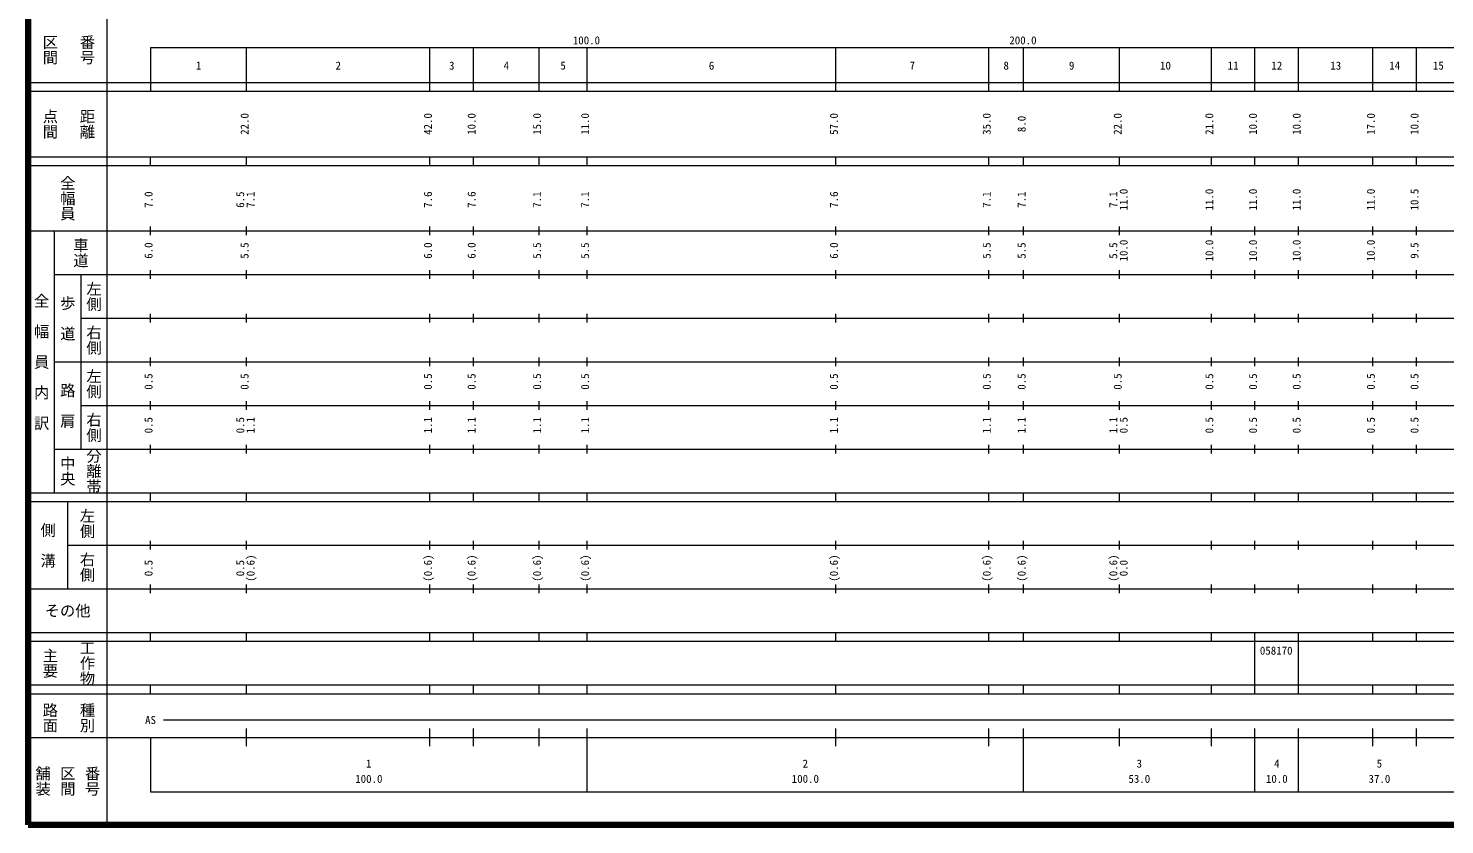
# Model space of a CAD drawing. Units: millimetres, scale not verified. Extents: x 40000 to 680003, y 20000 to 380002.
# Drawn here: x 40000 to 364454, y 20000 to 202410 of the extents above; entities that cross this region are included whole.
import ezdxf
from ezdxf.enums import TextEntityAlignment as Align

# ---------------------------------------------------------------- set-up
doc = ezdxf.new("R2010")
doc.units = ezdxf.units.MM
doc.header["$LTSCALE"] = 1000
doc.layers.add('M-TTL', color=2, linetype='Continuous', lineweight=140)
doc.layers.add('M-TTL-BAND', color=7, linetype='Continuous', lineweight=13)
doc.styles.add('@ＭＳ ゴシック', font='')
doc.styles.add('ＭＳ ゴシック', font='')
doc.styles.get('@ＭＳ ゴシック').set_extended_font_data('@MS Gothic')
doc.styles.get('ＭＳ ゴシック').set_extended_font_data('MS Gothic')

msp = doc.modelspace()

# ---------------------------------------------------------------- linework, layer by layer
at = {"layer": 'M-TTL'}
for p, q in [((40000, 380002), (40000, 20000)), ((40000, 20000), (680003, 20000))]:
    msp.add_line(p, q, dxfattribs=at)
at = {"layer": 'M-TTL-BAND'}
for p, q in [((58000, 370002), (58000, 20000)), ((68000, 198001), (579003, 198001)), ((68000, 198001), (68000, 188001)), ((90000, 188001), (90000, 198001)), ((132001, 188001), (132001, 198001)), ((142001, 188001), (142001, 198001)), ((157001, 188001), (157001, 198001)), ((168001, 188001), (168001, 198001)), ((225001, 188001), (225001, 198001)), ((260001, 188001), (260001, 198001)), ((268001, 188001), (268001, 198001)), ((290001, 188001), (290001, 198001)), ((311001, 188001), (311001, 198001)), ((321001, 188001), (321001, 198001)), ((331001, 188001), (331001, 198001)), ((348002, 188001), (348002, 198001)), ((358002, 188001), (358002, 198001)), ((40000, 190001), (579003, 190001)), ((40000, 188001), (579003, 188001)), ((40000, 173001), (579003, 173001)), ((68000, 171001), (68000, 173001)), ((90000, 171001), (90000, 173001)), ((132001, 171001), (132001, 173001)), ((142001, 171001), (142001, 173001)), ((157001, 171001), (157001, 173001)), ((168001, 171001), (168001, 173001)), ((225001, 171001), (225001, 173001)), ((260001, 171001), (260001, 173001)), ((268001, 171001), (268001, 173001)), ((290001, 171001), (290001, 173001)), ((311001, 171001), (311001, 173001)), ((321001, 171001), (321001, 173001)), ((331001, 171001), (331001, 173001)), ((348002, 171001), (348002, 173001)), ((358002, 171001), (358002, 173001)), ((40000, 171001), (579003, 171001)), ((40000, 156001), (579003, 156001)), ((46000, 96000), (46000, 156001)), ((68000, 155001), (68000, 157001)), ((90000, 155001), (90000, 157001)), ((132001, 155001), (132001, 157001)), ((142001, 155001), (142001, 157001)), ((157001, 155001), (157001, 157001)), ((168001, 155001), (168001, 157001)), ((225001, 155001), (225001, 157001)), ((260001, 155001), (260001, 157001)), ((268001, 155001), (268001, 157001)), ((290001, 155001), (290001, 157001)), ((311001, 155001), (311001, 157001)), ((321001, 155001), (321001, 157001)), ((331001, 155001), (331001, 157001)), ((348002, 155001), (348002, 157001)), ((358002, 155001), (358002, 157001)), ((68000, 145001), (68000, 147001)), ((90000, 145001), (90000, 147001)), ((132001, 145001), (132001, 147001)), ((142001, 145001), (142001, 147001)), ((157001, 145001), (157001, 147001)), ((168001, 145001), (168001, 147001)), ((225001, 145001), (225001, 147001)), ((260001, 145001), (260001, 147001)), ((268001, 145001), (268001, 147001)), ((290001, 145001), (290001, 147001)), ((311001, 145001), (311001, 147001)), ((321001, 145001), (321001, 147001)), ((331001, 145001), (331001, 147001)), ((348002, 145001), (348002, 147001)), ((358002, 145001), (358002, 147001)), ((46000, 146001), (579003, 146001)), ((52000, 146001), (52000, 106000)), ((68000, 135001), (68000, 137001)), ((90000, 135001), (90000, 137001)), ((132001, 135001), (132001, 137001)), ((142001, 135001), (142001, 137001)), ((157001, 135001), (157001, 137001)), ((168001, 135001), (168001, 137001)), ((225001, 135001), (225001, 137001)), ((260001, 135001), (260001, 137001)), ((268001, 135001), (268001, 137001)), ((290001, 135001), (290001, 137001)), ((311001, 135001), (311001, 137001)), ((321001, 135001), (321001, 137001)), ((331001, 135001), (331001, 137001)), ((348002, 135001), (348002, 137001)), ((358002, 135001), (358002, 137001)), ((52000, 136001), (579003, 136001)), ((68000, 125001), (68000, 127001)), ((90000, 125001), (90000, 127001)), ((132001, 125001), (132001, 127001)), ((142001, 125001), (142001, 127001)), ((157001, 125001), (157001, 127001)), ((168001, 125001), (168001, 127001)), ((225001, 125001), (225001, 127001)), ((260001, 125001), (260001, 127001)), ((268001, 125001), (268001, 127001)), ((290001, 125001), (290001, 127001)), ((311001, 125001), (311001, 127001)), ((321001, 125001), (321001, 127001)), ((331001, 125001), (331001, 127001)), ((348002, 125001), (348002, 127001)), ((358002, 125001), (358002, 127001)), ((46000, 126001), (579003, 126001)), ((68000, 115000), (68000, 117000)), ((90000, 115001), (90000, 117001)), ((132001, 115001), (132001, 117001)), ((142001, 115001), (142001, 117001)), ((157001, 115001), (157001, 117001)), ((168001, 115001), (168001, 117001)), ((225001, 115001), (225001, 117001)), ((260001, 115001), (260001, 117001)), ((268001, 115001), (268001, 117001)), ((290001, 115001), (290001, 117001)), ((311001, 115001), (311001, 117001)), ((321001, 115001), (321001, 117001)), ((331001, 115001), (331001, 117001)), ((348002, 115001), (348002, 117001)), ((358002, 115001), (358002, 117001)), ((52000, 116000), (579003, 116000)), ((46000, 106000), (579003, 106000)), ((68000, 105000), (68000, 107000)), ((90000, 105000), (90000, 107000)), ((132001, 105000), (132001, 107000)), ((142001, 105000), (142001, 107000)), ((157001, 105000), (157001, 107000)), ((168001, 105000), (168001, 107000)), ((225001, 105000), (225001, 107000)), ((260001, 105000), (260001, 107000)), ((268001, 105000), (268001, 107000)), ((290001, 105000), (290001, 107000)), ((311001, 105000), (311001, 107000)), ((321001, 105000), (321001, 107000)), ((331001, 105000), (331001, 107000)), ((348002, 105000), (348002, 107000)), ((358002, 105000), (358002, 107000)), ((40000, 96000), (579003, 96000)), ((68000, 94000), (68000, 96000)), ((90000, 94000), (90000, 96000)), ((132001, 94000), (132001, 96000)), ((142001, 94000), (142001, 96000)), ((157001, 94000), (157001, 96000)), ((168001, 94000), (168001, 96000)), ((225001, 94000), (225001, 96000)), ((260001, 94000), (260001, 96000)), ((268001, 94000), (268001, 96000)), ((290001, 94000), (290001, 96000)), ((311001, 94000), (311001, 96000)), ((321001, 94000), (321001, 96000)), ((331001, 94000), (331001, 96000)), ((348002, 94000), (348002, 96000)), ((358002, 94000), (358002, 96000)), ((40000, 94000), (579003, 94000)), ((49000, 94000), (49000, 74000)), ((68000, 83000), (68000, 85000)), ((90000, 83000), (90000, 85000)), ((132001, 83000), (132001, 85000)), ((142001, 83000), (142001, 85000)), ((157001, 83000), (157001, 85000)), ((168001, 83000), (168001, 85000)), ((225001, 83000), (225001, 85000)), ((260001, 83000), (260001, 85000)), ((268001, 83000), (268001, 85000)), ((290001, 83000), (290001, 85000)), ((311001, 83000), (311001, 85000)), ((321001, 83000), (321001, 85000)), ((331001, 83000), (331001, 85000)), ((348002, 83000), (348002, 85000)), ((358002, 83000), (358002, 85000)), ((49000, 84000), (579003, 84000)), ((68000, 73000), (68000, 75000)), ((90000, 73000), (90000, 75000)), ((132001, 73000), (132001, 75000)), ((142001, 73000), (142001, 75000)), ((157001, 73000), (157001, 75000)), ((168001, 73000), (168001, 75000)), ((225001, 73000), (225001, 75000)), ((260001, 73000), (260001, 75000)), ((268001, 73000), (268001, 75000)), ((290001, 73000), (290001, 75000)), ((311001, 73000), (311001, 75000)), ((321001, 73000), (321001, 75000)), ((331001, 73000), (331001, 75000)), ((348002, 73000), (348002, 75000)), ((358002, 73000), (358002, 75000)), ((40000, 74000), (579003, 74000)), ((40000, 64000), (579003, 64000)), ((40000, 62000), (579003, 62000)), ((68000, 62000), (68000, 64000)), ((90000, 62000), (90000, 64000)), ((132001, 62000), (132001, 64000)), ((142001, 62000), (142001, 64000)), ((157001, 62000), (157001, 64000)), ((168001, 62000), (168001, 64000)), ((225001, 62000), (225001, 64000)), ((260001, 62000), (260001, 64000)), ((268001, 62000), (268001, 64000)), ((290001, 62000), (290001, 64000)), ((311001, 62000), (311001, 64000)), ((321001, 62000), (321001, 64000)), ((321001, 52000), (321001, 62000)), ((331001, 62000), (331001, 64000)), ((331001, 52000), (331001, 62000)), ((348002, 62000), (348002, 64000)), ((358002, 62000), (358002, 64000)), ((40000, 52000), (579003, 52000)), ((68000, 50000), (68000, 52000)), ((90000, 50000), (90000, 52000)), ((132001, 50000), (132001, 52000)), ((142001, 50000), (142001, 52000)), ((157001, 50000), (157001, 52000)), ((168001, 50000), (168001, 52000)), ((225001, 50000), (225001, 52000)), ((260001, 50000), (260001, 52000)), ((268001, 50000), (268001, 52000)), ((290001, 50000), (290001, 52000)), ((311001, 50000), (311001, 52000)), ((321001, 50000), (321001, 52000)), ((331001, 50000), (331001, 52000)), ((348002, 50000), (348002, 52000)), ((358002, 50000), (358002, 52000)), ((40000, 50000), (579003, 50000)), ((71000, 44000), (545002, 44000)), ((40000, 40000), (579003, 40000)), ((68000, 40000), (68000, 27500)), ((90000, 38000), (90000, 42000)), ((132001, 38000), (132001, 42000)), ((142001, 38000), (142001, 42000)), ((157001, 38000), (157001, 42000)), ((168001, 27500), (168001, 42000)), ((225001, 38000), (225001, 42000)), ((260001, 38000), (260001, 42000)), ((268001, 27500), (268001, 42000)), ((290001, 38000), (290001, 42000)), ((311001, 38000), (311001, 42000)), ((321001, 27500), (321001, 42000)), ((331001, 27500), (331001, 42000)), ((348002, 38000), (348002, 42000)), ((358002, 38000), (358002, 42000)), ((68000, 27500), (579003, 27500))]:
    msp.add_line(p, q, dxfattribs=at)

# ---------------------------------------------------------------- texts
at = {"layer": 'M-TTL-BAND', "style": '@ＭＳ ゴシック'}
for s, p in [('区間', (45000, 197501)), ('番号', (53500, 197501)), ('点間', (45000, 180501)), ('距離', (53500, 180501)), ('全幅員', (49000, 163501)), ('車道', (52000, 151001)), ('左側', (55000, 141001)), ('全\u3000幅\u3000員\u3000内\u3000訳', (43000, 126001)), ('歩\u3000道', (49000, 136001)), ('右側', (55000, 131001)), ('左側', (55000, 121000)), ('路\u3000肩', (49000, 116000)), ('右側', (55000, 111000)), ('中央', (49000, 101000)), ('分離帯', (55000, 101000)), ('左側', (53500, 89000)), ('側\u3000溝', (44500, 84000)), ('右側', (53500, 79000)), ('工作物', (53500, 57000)), ('主要', (45000, 57000)), ('路面', (45000, 44500)), ('種別', (53500, 44500)), ('舗装', (43334, 30000)), ('区間', (49000, 30000)), ('番号', (54667, 30000))]:
    msp.add_text(s, height=2566, rotation=270, dxfattribs=at).set_placement(p, align=Align.MIDDLE_CENTER)
at = {"layer": 'M-TTL-BAND', "style": 'ＭＳ ゴシック'}
for s, p in [('100.0', (167845, 198195)), ('200.0', (267846, 198195)), ('1', (79000, 192406)), ('2', (111000, 192406)), ('3', (137001, 192406)), ('4', (149501, 192406)), ('5', (162501, 192406)), ('6', (196501, 192406)), ('7', (242501, 192406)), ('8', (264001, 192406)), ('9', (279001, 192406)), ('10', (300501, 192406)), ('11', (316001, 192406)), ('12', (326001, 192406)), ('13', (339501, 192406)), ('14', (353002, 192406)), ('15', (363002, 192406)), ('AS', (68000, 42500)), ('1', (118001, 32523)), ('2', (218001, 32523)), ('3', (294501, 32523)), ('4', (326001, 32523)), ('5', (349502, 32523)), ('100.0', (118001, 29033)), ('100.0', (218001, 29033)), ('53.0', (294501, 29033)), ('10.0', (326001, 29033)), ('37.0', (349502, 29033))]:
    msp.add_text(s, height=1833, dxfattribs=at).set_placement(p, align=Align.BOTTOM_CENTER)
for s, p in [('22.0', (91000, 180501)), ('42.0', (133001, 180501)), ('10.0', (143001, 180501)), ('15.0', (158001, 180501)), ('11.0', (169001, 180501)), ('57.0', (226001, 180501)), ('35.0', (261001, 180501)), ('8.0', (269001, 180501)), ('22.0', (291001, 180501)), ('21.0', (312001, 180501)), ('10.0', (322001, 180501)), ('10.0', (332001, 180501)), ('17.0', (349002, 180501)), ('10.0', (359002, 180501)), ('11.0', (292371, 163175)), ('11.0', (312001, 163175)), ('11.0', (322001, 163175)), ('11.0', (332001, 163175)), ('11.0', (349002, 163175)), ('10.5', (359002, 163175)), ('7.0', (69000, 163175)), ('6.5', (90000, 163175)), ('7.1', (92370, 163175)), ('7.6', (133001, 163175)), ('7.6', (143001, 163175)), ('7.1', (158001, 163175)), ('7.1', (169001, 163175)), ('7.6', (226001, 163175)), ('7.1', (261001, 163175)), ('7.1', (269001, 163175)), ('7.1', (290001, 163175)), ('6.0', (69000, 151501)), ('5.5', (91000, 151501)), ('6.0', (133001, 151501)), ('6.0', (143001, 151501)), ('5.5', (158001, 151501)), ('5.5', (169001, 151501)), ('6.0', (226001, 151501)), ('5.5', (261001, 151501)), ('5.5', (269001, 151501)), ('5.5', (290001, 151501)), ('10.0', (292371, 151501)), ('10.0', (312001, 151501)), ('10.0', (322001, 151501)), ('10.0', (332001, 151501)), ('10.0', (349002, 151501)), ('9.5', (359002, 151501)), ('0.5', (69000, 121501)), ('0.5', (91000, 121501)), ('0.5', (133001, 121501)), ('0.5', (143001, 121501)), ('0.5', (158001, 121501)), ('0.5', (169001, 121501)), ('0.5', (226001, 121501)), ('0.5', (261001, 121501)), ('0.5', (269001, 121501)), ('0.5', (291001, 121501)), ('0.5', (312001, 121501)), ('0.5', (322001, 121501)), ('0.5', (332001, 121501)), ('0.5', (349002, 121501)), ('0.5', (359002, 121501)), ('0.5', (69000, 111500)), ('0.5', (90000, 111500)), ('1.1', (92370, 111500)), ('1.1', (133001, 111500)), ('1.1', (143001, 111500)), ('1.1', (158001, 111500)), ('1.1', (169001, 111500)), ('1.1', (226001, 111500)), ('1.1', (261001, 111500)), ('1.1', (269001, 111500)), ('1.1', (290001, 111500)), ('0.5', (292371, 111500)), ('0.5', (312001, 111500)), ('0.5', (322001, 111500)), ('0.5', (332001, 111500)), ('0.5', (349002, 111500)), ('0.5', (359002, 111500)), ('(0.6)', (92370, 78764)), ('(0.6)', (133001, 78764)), ('(0.6)', (143001, 78764)), ('(0.6)', (158001, 78764)), ('(0.6)', (169001, 78764)), ('(0.6)', (226001, 78764)), ('(0.6)', (261001, 78764)), ('(0.6)', (269001, 78764)), ('(0.6)', (290001, 78764)), ('0.5', (69000, 78764)), ('0.5', (90000, 78764)), ('0.0', (292371, 78764))]:
    msp.add_text(s, height=1833, rotation=90, dxfattribs=at).set_placement(p, align=Align.BOTTOM_CENTER)
msp.add_text('その他', height=2566, dxfattribs=at).set_placement((49000, 69000), align=Align.MIDDLE_CENTER)
msp.add_text('058170', height=1833, dxfattribs=at).set_placement((322120, 58405), align=Align.BOTTOM_LEFT)

doc.saveas('drawing.dxf')
